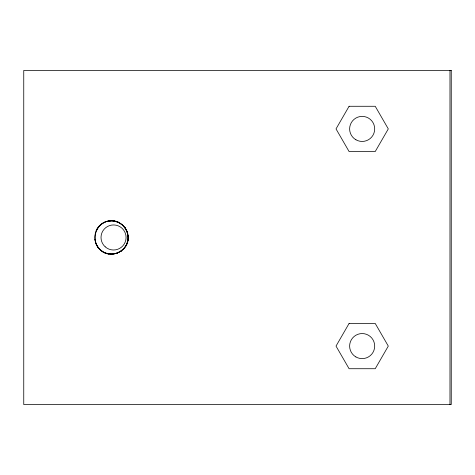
<?xml version="1.0" encoding="UTF-8"?>
<svg xmlns="http://www.w3.org/2000/svg" width="475" height="475" viewBox="0 0 475 475"><rect width="100%" height="100%" fill="white"/><g stroke="black" fill="none" stroke-linecap="round" stroke-linejoin="round"><path stroke-width="0.71" d="M94.852 239.317L95.897 243.55L97.998 247.368L97.434 246.555L101.021 250.515L100.267 249.874L104.749 252.771L103.859 252.35L108.941 253.988C94.739 252.391 89.722 232.02 101.561 224.016C111.566 216.095 127.918 223.856 128.143 236.615C129.438 250.859 110.509 259.831 100.267 249.874C89.514 240.7 96.348 221.107 110.598 220.786C104.239 221.243 98.675 225.15 96.265 230.767M126.76 244.18L123.862 248.662C134.182 238.129 124.201 218.637 109.612 220.869L114.944 221.136L113.97 220.958L119.059 222.597L118.162 222.169L122.645 225.067L121.891 224.426L125.477 228.386L124.913 227.572L127.347 232.328L127.015 231.396L128.143 236.615L128.06 235.63L127.793 240.962L127.971 239.988L126.332 245.07M109.666 254C115.271 254.683 120.899 252.189 124.503 247.908L120.543 251.495L121.357 250.931L116.601 253.365L117.533 253.033L113.299 254.078L107.968 253.81M449.979 70.442L449.979 404.558M349.089 106.275L336.021 128.909L349.089 151.543L375.226 151.543L388.295 128.909L375.226 106.275L349.089 106.275M349.089 323.457L336.021 346.091L349.089 368.725L375.226 368.725L388.295 346.091L375.226 323.457L349.089 323.457M451.25 70.442L23.75 70.442L23.75 404.558L451.25 404.558L451.25 70.442M355.894 356.939A12.528 12.528 0 0 0 374.692 346.091A12.528 12.528 0 0 0 355.894 335.237A12.528 12.528 0 0 0 355.894 356.939M105.207 246.822A12.528 12.528 0 0 0 125.816 240.018A12.528 12.528 0 0 0 109.612 225.578A12.528 12.528 0 0 0 105.207 246.822M355.894 139.763A12.528 12.528 0 0 0 374.692 128.909A12.528 12.528 0 0 0 355.894 118.061A12.528 12.528 0 0 0 355.894 139.763"/></g></svg>
